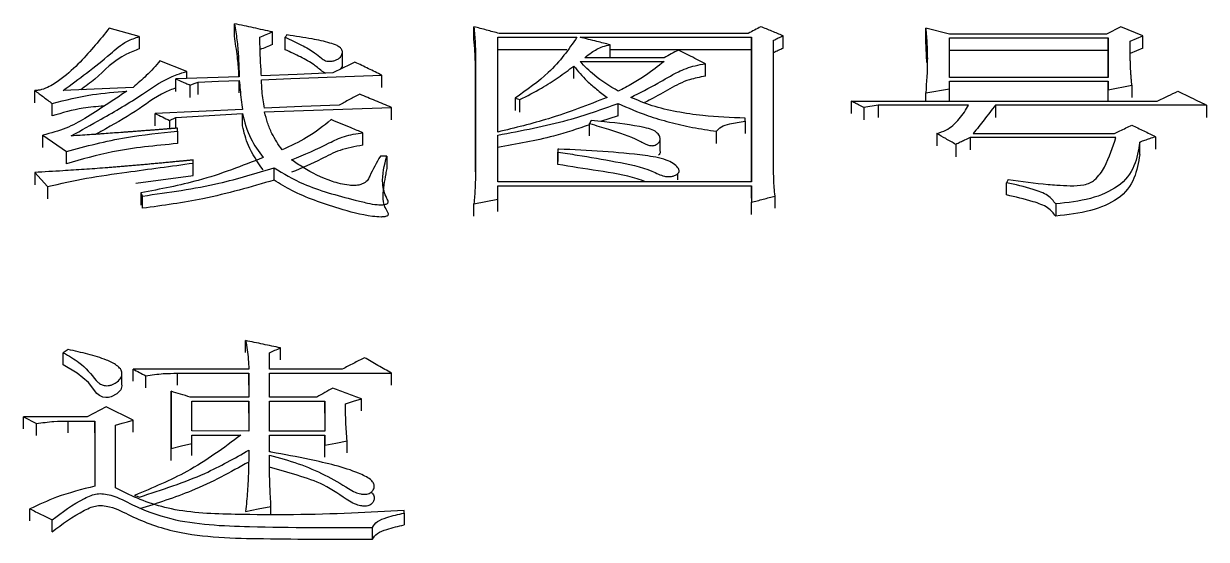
# Model space of a CAD drawing. Header units: millimetres. Extents: x 2136 to 4572, y 748 to 2471.
# Drawn here: x 2811.8 to 2819.87, y 2276.31 to 2279.83 of the extents above; entities that cross this region are included whole.
import ezdxf

# ---------------------------------------------------------------- set-up
doc = ezdxf.new("R2010")
doc.units = ezdxf.units.MM

msp = doc.modelspace()

# ---------------------------------------------------------------- linework, layer by layer
at = {"color": 7, "linetype": 'Continuous', "lineweight": 25}
for p, q in [((2812.5912, 2279.7395), (2812.3861, 2279.7959)), ((2813.2407, 2279.7415), (2813.2407, 2279.8267)), ((2813.5003, 2279.6851), (2813.5003, 2279.7702)), ((2814.8741, 2279.721), (2814.8741, 2279.8062)), ((2817.957, 2279.7107), (2817.957, 2279.7958)), ((2818.1193, 2279.7547), (2817.957, 2279.7958)), ((2819.2876, 2279.8061), (2819.1902, 2279.7547)), ((2819.439, 2279.7444), (2819.2876, 2279.8061)), ((2812.5912, 2279.7395), (2812.5912, 2279.6544)), ((2813.5868, 2279.6491), (2813.5868, 2279.7342)), ((2815.0364, 2279.7342), (2815.5773, 2279.7342)), ((2815.0364, 2279.0879), (2815.0364, 2279.7342)), ((2816.7455, 2279.7599), (2815.0472, 2279.7599)), ((2815.5989, 2279.7342), (2816.7671, 2279.7342)), ((2816.7671, 2279.7342), (2816.7671, 2278.7479)), ((2816.7671, 2279.6491), (2816.7671, 2279.7342)), ((2816.9186, 2278.8439), (2816.9186, 2279.7136)), ((2816.9835, 2279.6594), (2816.9835, 2279.7445)), ((2817.9645, 2279.5621), (2817.957, 2279.7107)), ((2819.1902, 2279.7547), (2818.1193, 2279.7547)), ((2818.1193, 2279.729), (2819.201, 2279.729)), ((2818.1193, 2279.4599), (2818.1193, 2279.729)), ((2819.201, 2279.729), (2819.201, 2279.4598)), ((2819.201, 2279.6439), (2819.201, 2279.729)), ((2819.3525, 2279.7084), (2819.439, 2279.7444)), ((2819.439, 2279.6593), (2819.439, 2279.7444)), ((2813.9766, 2279.5526), (2813.9766, 2279.6381)), ((2814.8849, 2279.6104), (2814.8849, 2278.8173)), ((2814.8849, 2279.5255), (2814.8849, 2279.6104)), ((2815.5083, 2279.6491), (2815.0364, 2279.6491)), ((2816.7671, 2279.6491), (2815.8044, 2279.6491)), ((2816.7671, 2278.7479), (2816.7671, 2279.6491)), ((2819.201, 2279.6439), (2818.1193, 2279.6439)), ((2819.201, 2279.4598), (2819.201, 2279.6439)), ((2819.439, 2279.6593), (2819.3525, 2279.6233)), ((2812.9157, 2279.5017), (2812.7323, 2279.5742)), ((2815.5556, 2279.453), (2815.5556, 2279.5378)), ((2815.5989, 2279.5689), (2816.1722, 2279.5689)), ((2816.1722, 2279.5948), (2815.6313, 2279.5948)), ((2816.4537, 2279.4684), (2816.4537, 2279.5532)), ((2812.8405, 2279.3649), (2812.8405, 2279.4496)), ((2812.9157, 2279.4523), (2812.9157, 2279.5017)), ((2814.2467, 2279.3908), (2814.2467, 2279.4755)), ((2814.8849, 2278.8172), (2814.8849, 2279.5255)), ((2819.201, 2279.4598), (2818.1193, 2279.4599)), ((2811.8777, 2279.2868), (2811.8777, 2279.3714)), ((2812.5484, 2279.3922), (2812.0726, 2279.3714)), ((2812.9378, 2279.3233), (2812.9378, 2279.4079)), ((2812.9919, 2279.3441), (2812.9919, 2279.4287)), ((2813.2731, 2279.3545), (2813.2732, 2279.4391)), ((2817.957, 2279.3556), (2818.1193, 2279.3817)), ((2818.1193, 2279.4338), (2819.201, 2279.4338)), ((2818.1193, 2279.3817), (2818.1193, 2279.4338)), ((2818.1193, 2279.2981), (2818.1193, 2279.3817)), ((2819.201, 2279.4338), (2819.201, 2279.3765)), ((2819.201, 2279.3492), (2819.201, 2279.4338)), ((2819.201, 2279.3765), (2819.3633, 2279.4078)), ((2819.201, 2279.298), (2819.201, 2279.3765)), ((2819.3633, 2279.4078), (2819.3633, 2279.3232)), ((2815.1553, 2279.3191), (2815.1878, 2279.3086)), ((2815.1553, 2279.3191), (2815.1553, 2279.2345)), ((2815.1878, 2279.2241), (2815.1878, 2279.3086)), ((2817.4486, 2279.2981), (2819.5364, 2279.298)), ((2817.4486, 2279.2981), (2817.4486, 2279.2136)), ((2817.957, 2279.2981), (2817.957, 2279.3556)), ((2811.9968, 2279.198), (2811.9968, 2279.2824)), ((2812.6998, 2279.1299), (2812.6998, 2279.2143)), ((2813.2948, 2279.1299), (2813.2948, 2279.2142)), ((2814.3116, 2279.1718), (2814.3116, 2279.2562)), ((2815.8584, 2279.198), (2815.8584, 2279.2825)), ((2817.6325, 2279.2719), (2817.5352, 2279.2562)), ((2817.5352, 2279.2562), (2817.5352, 2279.1718)), ((2818.2491, 2279.2719), (2817.6325, 2279.2719)), ((2817.6325, 2279.2719), (2817.6325, 2279.1875)), ((2819.8717, 2279.2718), (2818.433, 2279.2719)), ((2818.433, 2279.2719), (2818.433, 2279.1875)), ((2819.8717, 2279.2718), (2819.8717, 2279.1874)), ((2812.7972, 2279.1669), (2812.8405, 2279.188)), ((2812.7972, 2279.1669), (2812.7972, 2279.11)), ((2812.8405, 2279.1134), (2812.8405, 2279.188)), ((2815.6746, 2279.1669), (2815.6638, 2279.1458)), ((2815.8584, 2279.198), (2815.7381, 2279.1604)), ((2816.7239, 2279.1616), (2816.7239, 2279.1827)), ((2816.7239, 2279.1616), (2816.7239, 2279.0773)), ((2811.9318, 2279.0668), (2812.0941, 2278.9556)), ((2812.8513, 2279.0932), (2812.8513, 2279.1143)), ((2812.8513, 2279.0932), (2812.8513, 2279.0089)), ((2814.117, 2278.9983), (2814.117, 2279.0826)), ((2815.0364, 2278.7479), (2815.0364, 2279.0668)), ((2816.1454, 2278.9596), (2816.1454, 2279.0442)), ((2816.5292, 2279.009), (2816.5292, 2279.0931)), ((2818.0327, 2279.0773), (2818.0327, 2278.993)), ((2819.2551, 2279.0508), (2818.2599, 2279.0508)), ((2818.2599, 2279.0508), (2818.2599, 2278.9667)), ((2818.2816, 2279.0772), (2819.2443, 2279.0772)), ((2819.5256, 2279.0561), (2819.5256, 2278.972)), ((2815.4474, 2278.9714), (2815.4474, 2278.8875)), ((2815.4474, 2278.9714), (2815.4474, 2278.9504)), ((2818.1626, 2279.0032), (2818.1626, 2278.9192)), ((2819.4174, 2278.9349), (2819.4174, 2279.0191)), ((2812.0941, 2278.8716), (2812.0941, 2278.9556)), ((2812.9595, 2278.876), (2812.9595, 2278.8972)), ((2814.2792, 2278.9238), (2814.236, 2278.9238)), ((2814.2792, 2278.9238), (2814.2792, 2278.8398)), ((2815.4474, 2278.8664), (2815.4474, 2278.9505)), ((2811.8777, 2278.8121), (2811.8777, 2278.7283)), ((2811.8777, 2278.8121), (2811.9639, 2278.7163)), ((2812.9595, 2278.7921), (2812.9595, 2278.876)), ((2813.5111, 2278.7601), (2813.5111, 2278.844)), ((2816.2648, 2278.7627), (2816.2648, 2278.8044)), ((2816.2649, 2278.8459), (2816.2649, 2278.8469)), ((2812.5674, 2278.7387), (2812.9594, 2278.7921)), ((2816.7671, 2278.7479), (2815.0364, 2278.7479)), ((2815.0364, 2278.7212), (2816.7671, 2278.7212)), ((2815.0364, 2278.6301), (2815.0364, 2278.7212)), ((2816.7671, 2278.6375), (2816.7671, 2278.7212)), ((2816.7671, 2278.7212), (2816.7672, 2278.6086)), ((2818.5196, 2278.7639), (2818.5087, 2278.7425)), ((2818.5087, 2278.6588), (2818.5087, 2278.7425)), ((2811.9639, 2278.7163), (2811.9639, 2278.6327)), ((2812.6025, 2278.6731), (2812.6133, 2278.6516)), ((2812.6025, 2278.6731), (2812.6025, 2278.5894)), ((2812.6133, 2278.5681), (2812.6133, 2278.6516)), ((2816.9294, 2278.568), (2816.9294, 2278.6515)), ((2814.8741, 2278.5144), (2814.8741, 2278.5979)), ((2815.0364, 2278.5466), (2815.0364, 2278.6301)), ((2816.7671, 2278.5251), (2816.7672, 2278.6086)), ((2818.8441, 2278.5978), (2818.8441, 2278.5142)), ((2812.1049, 2277.605), (2812.0724, 2277.5827)), ((2813.3164, 2277.584), (2813.3164, 2277.6661)), ((2813.5544, 2277.5341), (2813.5544, 2277.6161)), ((2812.0724, 2277.5004), (2812.0724, 2277.5827)), ((2813.4787, 2277.4712), (2813.4787, 2277.5827)), ((2812.4718, 2277.4443), (2812.4718, 2277.4504)), ((2812.4718, 2277.3682), (2812.4718, 2277.4383)), ((2813.3381, 2277.4712), (2812.5484, 2277.4712)), ((2812.5484, 2277.3894), (2812.5484, 2277.4712)), ((2812.8513, 2277.4432), (2813.3381, 2277.4432)), ((2812.8513, 2277.3612), (2812.8513, 2277.4432)), ((2813.3381, 2277.4432), (2813.3381, 2277.2807)), ((2813.3381, 2277.3615), (2813.3381, 2277.4432)), ((2813.9763, 2277.4712), (2813.4787, 2277.4712)), ((2813.4787, 2277.4432), (2814.3116, 2277.4432)), ((2813.4787, 2277.2807), (2813.4787, 2277.4432)), ((2814.3116, 2277.3615), (2814.3116, 2277.4432)), ((2812.635, 2277.3447), (2812.635, 2277.4265)), ((2812.808, 2277.32), (2812.808, 2276.9302)), ((2812.808, 2277.2384), (2812.808, 2277.32)), ((2813.3381, 2277.2807), (2812.9378, 2277.2807)), ((2813.8032, 2277.2807), (2813.4787, 2277.2807)), ((2814.1061, 2277.1879), (2814.1061, 2277.2694)), ((2812.3645, 2277.2132), (2812.2347, 2277.1455)), ((2812.5484, 2277.1229), (2812.3645, 2277.2132)), ((2812.808, 2276.8488), (2812.808, 2277.2381)), ((2812.9487, 2277.2526), (2813.3381, 2277.2525)), ((2812.9487, 2277.0494), (2812.9487, 2277.2526)), ((2813.3381, 2277.2525), (2813.3381, 2277.0493)), ((2813.3381, 2277.1711), (2813.3381, 2277.2525)), ((2813.4787, 2277.2525), (2813.8573, 2277.2525)), ((2813.4787, 2277.0493), (2813.4787, 2277.2525)), ((2813.8573, 2277.2525), (2813.8573, 2277.0493)), ((2813.8573, 2277.1711), (2813.8573, 2277.2525)), ((2811.802, 2277.1455), (2811.8886, 2277.1003)), ((2812.2347, 2277.1455), (2811.802, 2277.1455)), ((2812.1049, 2277.1172), (2812.2888, 2277.1172)), ((2812.1049, 2277.036), (2812.1049, 2277.1172)), ((2812.2888, 2277.1172), (2812.2888, 2276.6734)), ((2812.2888, 2277.036), (2812.2888, 2277.1172)), ((2812.5484, 2277.0416), (2812.5484, 2277.1229)), ((2811.8886, 2277.019), (2811.8886, 2277.1003)), ((2812.2888, 2277.0356), (2812.2888, 2276.6734)), ((2812.4294, 2276.6619), (2812.4294, 2277.089)), ((2813.3381, 2277.0493), (2812.9487, 2277.0494)), ((2813.8573, 2277.0493), (2813.4787, 2277.0493)), ((2812.9487, 2277.021), (2813.2838, 2277.021)), ((2812.9487, 2276.9643), (2812.9487, 2277.021)), ((2812.9487, 2276.8832), (2812.9487, 2276.9643)), ((2813.4787, 2277.021), (2813.8573, 2277.021)), ((2813.4787, 2276.9075), (2813.4787, 2277.021)), ((2813.8573, 2277.021), (2813.8573, 2276.9529)), ((2813.8573, 2276.9399), (2813.8573, 2277.021)), ((2813.8573, 2276.8719), (2813.8573, 2276.9529)), ((2814.0088, 2276.9002), (2814.0088, 2276.9813)), ((2812.808, 2276.8492), (2812.808, 2276.9302)), ((2814.1781, 2276.7073), (2814.1781, 2276.7094)), ((2814.1781, 2276.6283), (2814.1781, 2276.6374)), ((2811.8453, 2276.4379), (2811.8453, 2276.5184)), ((2813.4895, 2276.4831), (2813.4895, 2276.5356)), ((2814.3982, 2276.4895), (2814.3982, 2276.5068)), ((2814.3982, 2276.4895), (2814.3982, 2276.4092)), ((2814.1819, 2276.3107), (2814.1819, 2276.3914))]:
    msp.add_line(p, q, dxfattribs=at)
at = {"color": 7, "linetype": 'Continuous', "lineweight": 25, "flags": 128}
for points in [[(2815.8044, 2279.5977), (2815.8044, 2279.6402), (2815.8044, 2279.6827)], [(2813.2732, 2279.4652), (2813.0568, 2279.4574), (2812.8405, 2279.4496)], [(2813.9114, 2279.4911), (2813.668, 2279.4808), (2813.4246, 2279.4704)], [(2813.4246, 2279.4443), (2813.6241, 2279.4519), (2813.9354, 2279.4637), (2814.2467, 2279.4755)], [(2812.9378, 2279.4079), (2812.9649, 2279.4183), (2812.9919, 2279.4287)], [(2812.9919, 2279.4287), (2813.1325, 2279.4339), (2813.2732, 2279.4391)], [(2813.2948, 2279.2405), (2812.9973, 2279.2274), (2812.6998, 2279.2143)], [(2812.8405, 2279.188), (2813.0676, 2279.2011), (2813.2948, 2279.2142)], [(2813.9546, 2279.272), (2813.7004, 2279.2615), (2813.4462, 2279.251)], [(2813.4462, 2279.2247), (2813.6458, 2279.232), (2813.9787, 2279.2441), (2814.3116, 2279.2562)], [(2815.6638, 2279.0615), (2815.6638, 2279.0963), (2815.6638, 2279.1211), (2815.6638, 2279.1458)], [(2811.9318, 2278.9827), (2811.9318, 2279.0038), (2811.9318, 2279.0251), (2811.9318, 2279.0668)], [(2814.8741, 2278.5979), (2814.9553, 2278.614), (2815.0364, 2278.6301)], [(2812.4694, 2277.3676), (2812.4727, 2277.3574), (2812.4648, 2277.3291), (2812.4388, 2277.3019), (2812.3995, 2277.2812), (2812.3817, 2277.2771), (2812.3623, 2277.2769), (2812.3423, 2277.281), (2812.3189, 2277.2917), (2812.302, 2277.3061), (2812.2437, 2277.3809), (2812.1664, 2277.4434), (2812.0724, 2277.5004), (2812.0724, 2277.5004)], [(2813.9979, 2277.2357), (2814.052, 2277.2525), (2814.1061, 2277.2694)], [(2811.802, 2277.0642), (2811.802, 2277.0842), (2811.802, 2277.1046), (2811.802, 2277.1455)], [(2812.4294, 2277.089), (2812.4743, 2277.1018), (2812.5113, 2277.1123), (2812.5484, 2277.1229)], [(2812.808, 2276.9302), (2812.8783, 2276.9473), (2812.9487, 2276.9643)], [(2813.8573, 2276.9529), (2813.933, 2276.9671), (2814.0088, 2276.9813)], [(2812.5592, 2276.6103), (2812.5754, 2276.6046), (2812.5916, 2276.5989)], [(2813.3165, 2276.5011), (2813.403, 2276.5183), (2813.4895, 2276.5356)], [(2811.9968, 2276.3626), (2811.9968, 2276.383), (2811.9968, 2276.4034), (2811.9968, 2276.4434)]]:
    msp.add_lwpolyline(points, dxfattribs=at)
at = {"color": 7, "linetype": 'Continuous', "lineweight": 25}
for points, knots in [([(2812.3861, 2279.7959), (2812.3234, 2279.7183), (2812.2276, 2279.6), (2812.0856, 2279.4669), (2811.9943, 2279.4042), (2811.9378, 2279.3792), (2811.902, 2279.3718), (2811.8859, 2279.3715), (2811.8777, 2279.3714)], [0, 0, 0, 0, 0.4932841, 0.7524352, 0.8836943, 0.9508017, 0.9748294, 1, 1, 1, 1]), ([(2813.2407, 2279.8267), (2813.2465, 2279.7903), (2813.2581, 2279.7175), (2813.2688, 2279.5971), (2813.2716, 2279.5126), (2813.2732, 2279.4652)], [0, 0, 0, 0, 0.304303, 0.608646, 1, 1, 1, 1]), ([(2813.5003, 2279.7702), (2813.457, 2279.7796), (2813.3705, 2279.7985), (2813.284, 2279.8173), (2813.2407, 2279.8267)], [0, 0, 0, 0, 0.5, 1, 1, 1, 1]), ([(2813.4138, 2279.7342), (2813.4282, 2279.7402), (2813.457, 2279.7522), (2813.4859, 2279.7642), (2813.5003, 2279.7702)], [0, 0, 0, 0, 0.4999992, 1, 1, 1, 1]), ([(2814.8741, 2279.8062), (2814.8759, 2279.7879), (2814.8794, 2279.7513), (2814.8833, 2279.686), (2814.8843, 2279.639), (2814.8849, 2279.6104)], [0, 0, 0, 0, 0.281466, 0.562942, 1, 1, 1, 1]), ([(2815.0472, 2279.7599), (2815.0183, 2279.7676), (2814.9606, 2279.783), (2814.903, 2279.7985), (2814.8741, 2279.8062)], [0, 0, 0, 0, 0.499999, 1, 1, 1, 1]), ([(2816.832, 2279.8061), (2816.8176, 2279.7984), (2816.7888, 2279.783), (2816.7599, 2279.7676), (2816.7455, 2279.7599)], [0, 0, 0, 0, 0.499996, 1, 1, 1, 1]), ([(2816.9835, 2279.7445), (2816.9582, 2279.7547), (2816.9078, 2279.7753), (2816.8573, 2279.7958), (2816.832, 2279.8061)], [0, 0, 0, 0, 0.499999, 1, 1, 1, 1]), ([(2817.957, 2279.7958), (2817.9601, 2279.7591), (2817.9661, 2279.6857), (2817.9702, 2279.5392), (2817.9623, 2279.4288), (2817.957, 2279.3556)], [0, 0, 0, 0, 0.2520851, 0.5041975, 1, 1, 1, 1]), ([(2812.0726, 2279.3714), (2812.1258, 2279.4109), (2812.2368, 2279.4933), (2812.3795, 2279.6051), (2812.4796, 2279.6992), (2812.5631, 2279.7294), (2812.5912, 2279.7395)], [0, 0, 0, 0, 0.31366, 0.654046, 0.883874, 1, 1, 1, 1]), ([(2813.2707, 2279.4651), (2813.2705, 2279.4738), (2813.2694, 2279.5194), (2813.2597, 2279.6117), (2813.2475, 2279.6948), (2813.2407, 2279.7415)], [0, 0, 0, 0, 0.093559, 0.490827, 1, 1, 1, 1]), ([(2813.4246, 2279.4704), (2813.4232, 2279.4907), (2813.4195, 2279.545), (2813.4153, 2279.6331), (2813.4143, 2279.7005), (2813.4138, 2279.7342)], [0, 0, 0, 0, 0.230465, 0.615194, 1, 1, 1, 1]), ([(2813.5868, 2279.7342), (2813.6241, 2279.7168), (2813.6952, 2279.6838), (2813.7809, 2279.6363), (2813.8246, 2279.5969), (2813.8537, 2279.5759), (2813.8778, 2279.57), (2813.8981, 2279.5699), (2813.9196, 2279.5737), (2813.9416, 2279.5815), (2813.9622, 2279.5957), (2813.9755, 2279.6168), (2813.9792, 2279.6407), (2813.9647, 2279.6619), (2813.9371, 2279.6809), (2813.8707, 2279.7019), (2813.7562, 2279.7267), (2813.6556, 2279.7413), (2813.5977, 2279.7497)], [0, 0, 0, 0, 0.140265, 0.267253, 0.34565, 0.385196, 0.401729, 0.418248, 0.440927, 0.464428, 0.491888, 0.53456, 0.581082, 0.616632, 0.65201, 0.706896, 0.831302, 1, 1, 1, 1]), ([(2813.5977, 2279.7497), (2813.5967, 2279.7483), (2813.5945, 2279.7451), (2813.5909, 2279.7399), (2813.5882, 2279.7361), (2813.5868, 2279.7342)], [0, 0, 0, 0, 0.25891, 0.629455, 1, 1, 1, 1]), ([(2814.8849, 2279.5255), (2814.8846, 2279.5439), (2814.884, 2279.5808), (2814.8808, 2279.646), (2814.8766, 2279.6926), (2814.8741, 2279.721)], [0, 0, 0, 0, 0.281816, 0.563643, 1, 1, 1, 1]), ([(2815.5773, 2279.7342), (2815.5202, 2279.6517), (2815.4174, 2279.503), (2815.236, 2279.3757), (2815.1553, 2279.3191)], [0, 0, 0, 0, 0.555128, 1, 1, 1, 1]), ([(2815.8044, 2279.6827), (2815.774, 2279.6903), (2815.7246, 2279.7027), (2815.656, 2279.7199), (2815.6179, 2279.7294), (2815.5989, 2279.7342)], [0, 0, 0, 0, 0.443636, 0.721817, 1, 1, 1, 1]), ([(2816.9186, 2279.7136), (2816.9294, 2279.7187), (2816.951, 2279.729), (2816.9727, 2279.7393), (2816.9835, 2279.7445)], [0, 0, 0, 0, 0.499999, 1, 1, 1, 1]), ([(2819.3633, 2279.4078), (2819.3631, 2279.4103), (2819.3626, 2279.4152), (2819.362, 2279.4227), (2819.3613, 2279.4302), (2819.3607, 2279.4376), (2819.36, 2279.4451), (2819.3594, 2279.4526), (2819.3589, 2279.4588), (2819.3584, 2279.465), (2819.3579, 2279.4712), (2819.3574, 2279.4787), (2819.3567, 2279.4886), (2819.3561, 2279.4986), (2819.3555, 2279.5085), (2819.3551, 2279.516), (2819.3546, 2279.5259), (2819.3542, 2279.5358), (2819.3538, 2279.5457), (2819.3536, 2279.5532), (2819.3533, 2279.5631), (2819.3531, 2279.573), (2819.3529, 2279.5829), (2819.3527, 2279.5928), (2819.3526, 2279.6027), (2819.3525, 2279.6126), (2819.3524, 2279.6201), (2819.3524, 2279.6275), (2819.3523, 2279.6349), (2819.3523, 2279.6411), (2819.3523, 2279.646), (2819.3523, 2279.651), (2819.3523, 2279.6559), (2819.3523, 2279.6609), (2819.3523, 2279.6646), (2819.3523, 2279.6683), (2819.3523, 2279.6732), (2819.3523, 2279.6781), (2819.3524, 2279.6831), (2819.3524, 2279.688), (2819.3524, 2279.6929), (2819.3524, 2279.6979), (2819.3524, 2279.7026), (2819.3525, 2279.7061), (2819.3525, 2279.7084)], [0, 0, 0, 0, 0.024742, 0.049483, 0.074225, 0.098967, 0.123709, 0.14845, 0.173192, 0.185563, 0.210305, 0.235047, 0.259788, 0.309272, 0.334014, 0.358756, 0.383497, 0.432981, 0.457723, 0.482464, 0.507206, 0.55669, 0.581431, 0.606173, 0.655657, 0.680399, 0.70514, 0.729882, 0.754624, 0.779366, 0.791736, 0.804107, 0.828849, 0.84122, 0.853591, 0.865962, 0.878333, 0.903074, 0.915445, 0.927816, 0.952558, 0.964929, 0.9773, 1, 1, 1, 1]), ([(2812.5912, 2279.6544), (2812.5611, 2279.643), (2812.4255, 2279.5915), (2812.3338, 2279.4791), (2812.2243, 2279.4002), (2812.1914, 2279.3766)], [0, 0, 0, 0, 0.166282, 0.749893, 1, 1, 1, 1]), ([(2813.5003, 2279.6851), (2813.4859, 2279.6791), (2813.4576, 2279.6674), (2813.4294, 2279.6556), (2813.4155, 2279.6499)], [0, 0, 0, 0, 0.510286, 1, 1, 1, 1]), ([(2813.8634, 2279.4891), (2813.8631, 2279.4892), (2813.8555, 2279.4909), (2813.826, 2279.51), (2813.7827, 2279.5511), (2813.6913, 2279.6006), (2813.6218, 2279.6329), (2813.5868, 2279.6491)], [0, 0, 0, 0, 0.002101, 0.06025, 0.324417, 0.659916, 1, 1, 1, 1]), ([(2815.6313, 2279.5948), (2815.6457, 2279.6071), (2815.6694, 2279.6275), (2815.7121, 2279.6522), (2815.7526, 2279.672), (2815.787, 2279.6791), (2815.8044, 2279.6827)], [0, 0, 0, 0, 0.333513, 0.552424, 0.773916, 1, 1, 1, 1]), ([(2816.2695, 2279.6465), (2816.2533, 2279.6379), (2816.2209, 2279.6207), (2816.1884, 2279.6034), (2816.1722, 2279.5948)], [0, 0, 0, 0, 0.499998, 1, 1, 1, 1]), ([(2816.4536, 2279.5533), (2816.4293, 2279.5656), (2816.3865, 2279.5874), (2816.3251, 2279.6184), (2816.2881, 2279.6372), (2816.2695, 2279.6465)], [0, 0, 0, 0, 0.3962, 0.6981, 1, 1, 1, 1]), ([(2816.9835, 2279.6594), (2816.9727, 2279.6542), (2816.951, 2279.644), (2816.9294, 2279.6337), (2816.9186, 2279.6285)], [0, 0, 0, 0, 0.499998, 1, 1, 1, 1]), ([(2812.7323, 2279.5742), (2812.7181, 2279.557), (2812.6896, 2279.5226), (2812.6288, 2279.4617), (2812.5793, 2279.4189), (2812.5484, 2279.3922)], [0, 0, 0, 0, 0.273067, 0.546131, 1, 1, 1, 1]), ([(2814.0628, 2279.5638), (2814.0376, 2279.5517), (2813.9871, 2279.5275), (2813.9366, 2279.5033), (2813.9114, 2279.4911)], [0, 0, 0, 0, 0.4999977, 1, 1, 1, 1]), ([(2813.9751, 2279.5526), (2813.9759, 2279.5485), (2813.978, 2279.5358), (2813.9689, 2279.5239), (2813.9627, 2279.5158)], [0, 0, 0, 0, 0.322685, 1, 1, 1, 1]), ([(2814.2467, 2279.4755), (2814.2161, 2279.4903), (2814.1548, 2279.5197), (2814.0935, 2279.5491), (2814.0628, 2279.5638)], [0, 0, 0, 0, 0.5, 1, 1, 1, 1]), ([(2815.1878, 2279.3086), (2815.2379, 2279.3342), (2815.3313, 2279.3818), (2815.4521, 2279.4597), (2815.521, 2279.5117), (2815.5556, 2279.5378)], [0, 0, 0, 0, 0.366086, 0.682145, 1, 1, 1, 1]), ([(2815.5556, 2279.5378), (2815.5841, 2279.5033), (2815.6292, 2279.4486), (2815.7105, 2279.3787), (2815.7586, 2279.3425), (2815.7827, 2279.3243)], [0, 0, 0, 0, 0.459963, 0.729487, 1, 1, 1, 1]), ([(2815.8585, 2279.3661), (2815.8009, 2279.4012), (2815.6986, 2279.4634), (2815.6292, 2279.5368), (2815.5989, 2279.5689)], [0, 0, 0, 0, 0.563044, 1, 1, 1, 1]), ([(2816.1722, 2279.5689), (2816.131, 2279.5368), (2816.064, 2279.4847), (2815.9581, 2279.4171), (2815.8918, 2279.3832), (2815.8585, 2279.3661)], [0, 0, 0, 0, 0.443463, 0.720804, 1, 1, 1, 1]), ([(2815.945, 2279.3243), (2816.0073, 2279.3557), (2816.1191, 2279.412), (2816.2491, 2279.4925), (2816.3617, 2279.5383), (2816.4299, 2279.5494), (2816.4535, 2279.5532)], [0, 0, 0, 0, 0.381447, 0.683524, 0.890528, 1, 1, 1, 1]), ([(2812.1265, 2279.0615), (2812.1948, 2279.0997), (2812.3611, 2279.1925), (2812.6013, 2279.3308), (2812.7702, 2279.4569), (2812.8932, 2279.4948), (2812.9157, 2279.5017)], [0, 0, 0, 0, 0.257956, 0.627877, 0.931924, 1, 1, 1, 1]), ([(2812.8405, 2279.4496), (2812.8534, 2279.444), (2812.8762, 2279.4343), (2812.9086, 2279.4204), (2812.9281, 2279.412), (2812.9378, 2279.4079)], [0, 0, 0, 0, 0.400146, 0.700073, 1, 1, 1, 1]), ([(2816.4535, 2279.4684), (2816.4165, 2279.4616), (2816.3225, 2279.4443), (2816.2085, 2279.3805), (2816.1115, 2279.3261), (2816.0521, 2279.2955), (2816.038, 2279.2882)], [0, 0, 0, 0, 0.2144271, 0.5437869, 0.8913434, 1, 1, 1, 1]), ([(2811.8777, 2279.3714), (2811.8976, 2279.3566), (2811.9372, 2279.327), (2811.9769, 2279.2973), (2811.9967, 2279.2824)], [0, 0, 0, 0, 0.5000033, 1, 1, 1, 1]), ([(2812.5051, 2279.3661), (2812.4122, 2279.3037), (2812.2824, 2279.2165), (2812.0962, 2279.1091), (2811.9869, 2279.081), (2811.9318, 2279.0668)], [0, 0, 0, 0, 0.555127, 0.77558, 1, 1, 1, 1]), ([(2811.9968, 2279.2824), (2812.0866, 2279.3054), (2812.2487, 2279.3467), (2812.4261, 2279.3602), (2812.5051, 2279.3662)], [0, 0, 0, 0, 0.55469, 1, 1, 1, 1]), ([(2812.8405, 2279.3885), (2812.8269, 2279.3835), (2812.7262, 2279.3468), (2812.5918, 2279.2397), (2812.4197, 2279.1418), (2812.3181, 2279.0849), (2812.2954, 2279.0722)], [0, 0, 0, 0, 0.06105, 0.454035, 0.878148, 1, 1, 1, 1]), ([(2813.2732, 2279.4391), (2813.275, 2279.418), (2813.2787, 2279.3744), (2813.2859, 2279.3082), (2813.2918, 2279.2631), (2813.2948, 2279.2405)], [0, 0, 0, 0, 0.320034, 0.659996, 1, 1, 1, 1]), ([(2813.4462, 2279.251), (2813.4427, 2279.2699), (2813.4355, 2279.3078), (2813.4271, 2279.3723), (2813.4255, 2279.4178), (2813.4246, 2279.4443)], [0, 0, 0, 0, 0.293913, 0.587864, 1, 1, 1, 1]), ([(2819.5364, 2279.298), (2819.5489, 2279.3041), (2819.5738, 2279.3162), (2819.6207, 2279.3388), (2819.6551, 2279.3554), (2819.677, 2279.366)], [0, 0, 0, 0, 0.2662451, 0.5324905, 1, 1, 1, 1]), ([(2819.677, 2279.366), (2819.702, 2279.354), (2819.7469, 2279.3323), (2819.8118, 2279.3009), (2819.8517, 2279.2815), (2819.8717, 2279.2718)], [0, 0, 0, 0, 0.384573, 0.692287, 1, 1, 1, 1]), ([(2814.0953, 2279.3452), (2814.0718, 2279.333), (2814.025, 2279.3086), (2813.9781, 2279.2842), (2813.9546, 2279.272)], [0, 0, 0, 0, 0.499998, 1, 1, 1, 1]), ([(2814.3116, 2279.2562), (2814.2756, 2279.2711), (2814.2034, 2279.3008), (2814.1313, 2279.3304), (2814.0953, 2279.3452)], [0, 0, 0, 0, 0.5, 1, 1, 1, 1]), ([(2815.7827, 2279.3243), (2815.6528, 2279.2727), (2815.4192, 2279.1801), (2815.154, 2279.1162), (2815.0364, 2279.0879)], [0, 0, 0, 0, 0.556376, 1, 1, 1, 1]), ([(2816.7239, 2279.1827), (2816.6276, 2279.1865), (2816.4694, 2279.1929), (2816.2571, 2279.2242), (2816.0875, 2279.2637), (2815.9922, 2279.3042), (2815.945, 2279.3243)], [0, 0, 0, 0, 0.344394, 0.565966, 0.784996, 1, 1, 1, 1]), ([(2817.5352, 2279.2562), (2817.5228, 2279.2621), (2817.5022, 2279.2721), (2817.4734, 2279.2861), (2817.4569, 2279.2941), (2817.4486, 2279.2981)], [0, 0, 0, 0, 0.4283604, 0.7141802, 1, 1, 1, 1]), ([(2812.3488, 2279.2649), (2812.3012, 2279.261), (2812.1765, 2279.2508), (2812.0655, 2279.2182), (2811.9968, 2279.198)], [0, 0, 0, 0, 0.381272, 1, 1, 1, 1]), ([(2812.6998, 2279.2143), (2812.7161, 2279.2064), (2812.7485, 2279.1906), (2812.781, 2279.1748), (2812.7972, 2279.1669)], [0, 0, 0, 0, 0.499999, 1, 1, 1, 1]), ([(2813.2948, 2279.2142), (2813.3094, 2279.1568), (2813.3355, 2279.0539), (2813.4048, 2278.9563), (2813.4354, 2278.9132)], [0, 0, 0, 0, 0.558486, 1, 1, 1, 1]), ([(2813.5652, 2278.9662), (2813.5402, 2279.0031), (2813.4993, 2279.0634), (2813.4651, 2279.1507), (2813.4525, 2279.2), (2813.4462, 2279.2247)], [0, 0, 0, 0, 0.438459, 0.718604, 1, 1, 1, 1]), ([(2815.0364, 2279.0668), (2815.2, 2279.0975), (2815.4904, 2279.1521), (2815.7466, 2279.2428), (2815.8584, 2279.2825)], [0, 0, 0, 0, 0.5633289, 1, 1, 1, 1]), ([(2815.8584, 2279.2825), (2815.9245, 2279.2533), (2816.034, 2279.2049), (2816.2086, 2279.154), (2816.3647, 2279.1178), (2816.4742, 2279.1014), (2816.5292, 2279.0931)], [0, 0, 0, 0, 0.334937, 0.554746, 0.776585, 1, 1, 1, 1]), ([(2818.0328, 2279.0773), (2818.0544, 2279.0846), (2818.0972, 2279.0991), (2818.1477, 2279.1347), (2818.187, 2279.1768), (2818.2216, 2279.2239), (2818.24, 2279.2559), (2818.2491, 2279.2719)], [0, 0, 0, 0, 0.176065, 0.348002, 0.566634, 0.783694, 1, 1, 1, 1]), ([(2818.433, 2279.2719), (2818.42, 2279.2552), (2818.3941, 2279.222), (2818.3436, 2279.1571), (2818.3061, 2279.1088), (2818.2816, 2279.0772)], [0, 0, 0, 0, 0.257226, 0.514452, 1, 1, 1, 1]), ([(2813.4354, 2278.8292), (2813.398, 2278.8842), (2813.3313, 2278.9822), (2813.3059, 2279.0848), (2813.2948, 2279.1299)], [0, 0, 0, 0, 0.561177, 1, 1, 1, 1]), ([(2813.9005, 2279.1722), (2813.8481, 2279.1296), (2813.7536, 2279.0527), (2813.6232, 2278.9929), (2813.5652, 2278.9662)], [0, 0, 0, 0, 0.554889, 1, 1, 1, 1]), ([(2814.1169, 2279.0826), (2814.0903, 2279.0936), (2814.0408, 2279.1141), (2813.9687, 2279.144), (2813.9232, 2279.1628), (2813.9005, 2279.1722)], [0, 0, 0, 0, 0.36988, 0.68494, 1, 1, 1, 1]), ([(2815.6638, 2279.1372), (2815.5829, 2279.11), (2815.3868, 2279.0439), (2815.1661, 2279.0053), (2815.0364, 2278.9826)], [0, 0, 0, 0, 0.412223, 1, 1, 1, 1]), ([(2815.6638, 2279.1458), (2815.707, 2279.1329), (2815.8225, 2279.0982), (2815.9482, 2279.0564), (2816.0244, 2279.0168), (2816.0482, 2279.0051), (2816.067, 2278.9979), (2816.0836, 2278.9948), (2816.0951, 2278.9947), (2816.1071, 2278.9971), (2816.1214, 2279.0034), (2816.1365, 2279.0158), (2816.1467, 2279.0338), (2816.1447, 2279.0572), (2816.1283, 2279.0819), (2816.0915, 2279.1056), (2815.9692, 2279.1347), (2815.8274, 2279.1514), (2815.7051, 2279.1638), (2815.6746, 2279.1669)], [0, 0, 0, 0, 0.125302, 0.334347, 0.369116, 0.392006, 0.415961, 0.426676, 0.435655, 0.44463, 0.458341, 0.481396, 0.513091, 0.54477, 0.589295, 0.633614, 0.685428, 0.92175, 1, 1, 1, 1]), ([(2816.5292, 2279.0931), (2816.5388, 2279.1038), (2816.5586, 2279.1258), (2816.6317, 2279.1483), (2816.6887, 2279.1565), (2816.7239, 2279.1616)], [0, 0, 0, 0, 0.267237, 0.548075, 1, 1, 1, 1]), ([(2819.2443, 2279.0772), (2819.2568, 2279.0833), (2819.2829, 2279.096), (2819.3225, 2279.1154), (2819.3497, 2279.1286), (2819.3633, 2279.1352)], [0, 0, 0, 0, 0.3146533, 0.657326, 1, 1, 1, 1]), ([(2819.3633, 2279.1352), (2819.3903, 2279.1221), (2819.4444, 2279.0957), (2819.4985, 2279.0693), (2819.5256, 2279.0561)], [0, 0, 0, 0, 0.499999, 1, 1, 1, 1]), ([(2812.0941, 2278.9556), (2812.2281, 2278.9912), (2812.4695, 2279.0554), (2812.7337, 2279.0815), (2812.8513, 2279.0932)], [0, 0, 0, 0, 0.554954, 1, 1, 1, 1]), ([(2812.8513, 2279.1143), (2812.8489, 2279.1141), (2812.8442, 2279.1137), (2812.8371, 2279.1131), (2812.8312, 2279.1127), (2812.8253, 2279.1122), (2812.8193, 2279.1117), (2812.8134, 2279.1113), (2812.8075, 2279.1108), (2812.8028, 2279.1104), (2812.7945, 2279.1098), (2812.7862, 2279.1091), (2812.7744, 2279.1082), (2812.7649, 2279.1074), (2812.7531, 2279.1065), (2812.7436, 2279.1057), (2812.7318, 2279.1048), (2812.72, 2279.1039), (2812.7081, 2279.1029), (2812.6963, 2279.102), (2812.6845, 2279.1011), (2812.6726, 2279.1002), (2812.6608, 2279.0992), (2812.6513, 2279.0985), (2812.6395, 2279.0976), (2812.63, 2279.0969), (2812.6182, 2279.0959), (2812.6064, 2279.095), (2812.5945, 2279.0941), (2812.5827, 2279.0932), (2812.5732, 2279.0925), (2812.5614, 2279.0916), (2812.5495, 2279.0907), (2812.5377, 2279.0899), (2812.5258, 2279.089), (2812.5164, 2279.0883), (2812.5045, 2279.0874), (2812.4879, 2279.0862), (2812.4358, 2279.0824), (2812.3837, 2279.0785), (2812.3363, 2279.075), (2812.3221, 2279.074), (2812.2936, 2279.072), (2812.2285, 2279.0676), (2812.168, 2279.064), (2812.1265, 2279.0615)], [0, 0, 0, 0, 0.009808, 0.019616, 0.029425, 0.034329, 0.044137, 0.053945, 0.058849, 0.068658, 0.073562, 0.093178, 0.102986, 0.122603, 0.132411, 0.152028, 0.161836, 0.181452, 0.201069, 0.210877, 0.230494, 0.25011, 0.259918, 0.279535, 0.289343, 0.308959, 0.318768, 0.338384, 0.358001, 0.367809, 0.387425, 0.397234, 0.41685, 0.436466, 0.446275, 0.465891, 0.475699, 0.495316, 0.534549, 0.691481, 0.711097, 0.730714, 0.75033, 0.828797, 1, 1, 1, 1]), ([(2813.6301, 2278.8972), (2813.7173, 2278.9346), (2813.8388, 2278.9866), (2813.9853, 2279.0639), (2814.0727, 2279.0763), (2814.1169, 2279.0825)], [0, 0, 0, 0, 0.557182, 0.776269, 1, 1, 1, 1]), ([(2818.1626, 2279.0032), (2818.151, 2279.0098), (2818.1279, 2279.023), (2818.0846, 2279.0477), (2818.0529, 2279.0658), (2818.0328, 2279.0773)], [0, 0, 0, 0, 0.2674634, 0.534927, 1, 1, 1, 1]), ([(2818.2599, 2279.0508), (2818.2475, 2279.0447), (2818.225, 2279.0338), (2818.1925, 2279.0179), (2818.1726, 2279.0081), (2818.1626, 2279.0032)], [0, 0, 0, 0, 0.384577, 0.692287, 1, 1, 1, 1]), ([(2818.5196, 2278.7639), (2818.61, 2278.7513), (2818.7194, 2278.7361), (2818.8618, 2278.7248), (2818.9428, 2278.7208), (2819.0227, 2278.7227), (2819.0797, 2278.7398), (2819.1349, 2278.7798), (2819.201, 2278.8849), (2819.2331, 2278.9834), (2819.2551, 2279.0508)], [0, 0, 0, 0, 0.237785, 0.287938, 0.366632, 0.446055, 0.486951, 0.527634, 0.676721, 1, 1, 1, 1]), ([(2819.5256, 2279.0561), (2819.5115, 2279.0513), (2819.4864, 2279.0427), (2819.4504, 2279.0304), (2819.4284, 2279.0228), (2819.4174, 2279.0191)], [0, 0, 0, 0, 0.39043, 0.695215, 1, 1, 1, 1]), ([(2812.8513, 2279.0089), (2812.7009, 2278.9949), (2812.435, 2278.9701), (2812.1974, 2278.9014), (2812.0941, 2278.8716)], [0, 0, 0, 0, 0.5652892, 1, 1, 1, 1]), ([(2814.1169, 2278.9983), (2814.0624, 2278.9886), (2813.954, 2278.9693), (2813.8125, 2278.8899), (2813.6993, 2278.8423), (2813.6301, 2278.8132)], [0, 0, 0, 0, 0.282471, 0.561267, 1, 1, 1, 1]), ([(2815.4475, 2278.9504), (2815.4916, 2278.944), (2815.624, 2278.9247), (2815.8393, 2278.8866), (2816.0363, 2278.8488), (2816.13, 2278.8017), (2816.1663, 2278.7875), (2816.1985, 2278.783), (2816.2229, 2278.7847), (2816.245, 2278.7906), (2816.2628, 2278.8001), (2816.2734, 2278.8123), (2816.2755, 2278.8278), (2816.2651, 2278.8496), (2816.2366, 2278.8756), (2816.1638, 2278.909), (2815.9966, 2278.9361), (2815.7509, 2278.9569), (2815.5512, 2278.9672), (2815.4491, 2278.9714), (2815.4474, 2278.9714)], [0, 0, 0, 0, 0.07376, 0.221291, 0.369161, 0.400761, 0.427212, 0.440277, 0.453391, 0.466052, 0.479506, 0.492813, 0.505075, 0.525102, 0.558597, 0.593335, 0.676611, 0.83455, 0.997228, 1, 1, 1, 1]), ([(2819.4174, 2279.0191), (2819.3993, 2278.909), (2819.3737, 2278.7538), (2819.0845, 2278.6243), (2818.9254, 2278.6068), (2818.8441, 2278.5978)], [0, 0, 0, 0, 0.544628, 0.767125, 1, 1, 1, 1]), ([(2812.9595, 2278.8972), (2812.9565, 2278.8969), (2812.9505, 2278.8963), (2812.9416, 2278.8955), (2812.9326, 2278.8946), (2812.9237, 2278.8937), (2812.9147, 2278.8929), (2812.9058, 2278.892), (2812.8968, 2278.8911), (2812.8879, 2278.8903), (2812.8789, 2278.8894), (2812.87, 2278.8885), (2812.858, 2278.8874), (2812.8431, 2278.8859), (2812.8282, 2278.8845), (2812.8133, 2278.8831), (2812.7984, 2278.8817), (2812.7805, 2278.8799), (2812.7625, 2278.8782), (2812.7446, 2278.8765), (2812.7267, 2278.8749), (2812.7088, 2278.8732), (2812.6849, 2278.871), (2812.655, 2278.8682), (2812.6252, 2278.8655), (2812.6012, 2278.8633), (2812.5833, 2278.8617), (2812.5654, 2278.8601), (2812.5474, 2278.8586), (2812.5295, 2278.857), (2812.5115, 2278.8555), (2812.4935, 2278.854), (2812.4756, 2278.8525), (2812.4576, 2278.851), (2812.4396, 2278.8495), (2812.4216, 2278.8481), (2812.4066, 2278.8469), (2812.3856, 2278.8452), (2812.3226, 2278.8404), (2812.2145, 2278.8327), (2812.0541, 2278.8225), (2811.9418, 2278.8159), (2811.8777, 2278.8121)], [0, 0, 0, 0, 0.008314, 0.016628, 0.024942, 0.033256, 0.04157, 0.049884, 0.058198, 0.066512, 0.074827, 0.083141, 0.091455, 0.108083, 0.124711, 0.133025, 0.149653, 0.166281, 0.182909, 0.199537, 0.216166, 0.232794, 0.249422, 0.282678, 0.315934, 0.332562, 0.349191, 0.365819, 0.382447, 0.399075, 0.415703, 0.432331, 0.448959, 0.465587, 0.482216, 0.498844, 0.515472, 0.523786, 0.557042, 0.690072, 0.823098, 1, 1, 1, 1]), ([(2813.4354, 2278.9132), (2813.2923, 2278.857), (2813.0348, 2278.7558), (2812.7355, 2278.6985), (2812.6025, 2278.6731)], [0, 0, 0, 0, 0.555779, 1, 1, 1, 1]), ([(2813.5111, 2278.844), (2813.5747, 2278.8055), (2813.7292, 2278.7118), (2813.969, 2278.648), (2814.1401, 2278.6048), (2814.1993, 2278.593), (2814.2394, 2278.5917), (2814.2601, 2278.5928), (2814.2754, 2278.5962), (2814.2838, 2278.6001), (2814.2887, 2278.606), (2814.2901, 2278.618), (2814.2651, 2278.6605), (2814.2389, 2278.765), (2814.2633, 2278.8611), (2814.2792, 2278.9238)], [0, 0, 0, 0, 0.1864304, 0.4525533, 0.5137397, 0.5595487, 0.5749405, 0.5926781, 0.5999529, 0.607307, 0.6136534, 0.6226215, 0.6500428, 0.7720989, 1, 1, 1, 1]), ([(2814.2362, 2278.9237), (2814.2096, 2278.8787), (2814.1782, 2278.8254), (2814.1528, 2278.7615), (2814.1287, 2278.7408), (2814.0972, 2278.7275), (2814.061, 2278.7216), (2813.994, 2278.7265), (2813.863, 2278.7607), (2813.7378, 2278.8257), (2813.6561, 2278.8799), (2813.6301, 2278.8972)], [0, 0, 0, 0, 0.266852, 0.315952, 0.365722, 0.40082, 0.436128, 0.478331, 0.60435, 0.873952, 1, 1, 1, 1]), ([(2816.1439, 2278.9595), (2816.1444, 2278.9572), (2816.1467, 2278.9472), (2816.1413, 2278.9364), (2816.133, 2278.9299), (2816.1329, 2278.9297)], [0, 0, 0, 0, 0.2261823, 0.9843715, 1, 1, 1, 1]), ([(2819.4174, 2278.9349), (2819.3992, 2278.8249), (2819.3736, 2278.67), (2819.0845, 2278.5407), (2818.9254, 2278.5232), (2818.8441, 2278.5142)], [0, 0, 0, 0, 0.544404, 0.766963, 1, 1, 1, 1]), ([(2811.9639, 2278.7163), (2812.0525, 2278.7362), (2812.2289, 2278.7759), (2812.5651, 2278.8225), (2812.8083, 2278.8555), (2812.9594, 2278.876)], [0, 0, 0, 0, 0.276136, 0.550092, 1, 1, 1, 1]), ([(2812.6133, 2278.6516), (2812.7905, 2278.6762), (2813.1051, 2278.72), (2813.3877, 2278.8063), (2813.5111, 2278.844)], [0, 0, 0, 0, 0.563398, 1, 1, 1, 1]), ([(2814.2792, 2278.8397), (2814.277, 2278.8272), (2814.2661, 2278.7644), (2814.2479, 2278.6766), (2814.2545, 2278.5859), (2814.2851, 2278.5473), (2814.2897, 2278.5292), (2814.2884, 2278.522), (2814.2841, 2278.5169), (2814.2765, 2278.513), (2814.2618, 2278.5094), (2814.2295, 2278.5073), (2814.1196, 2278.5189), (2813.9098, 2278.5765), (2813.6763, 2278.6576), (2813.5505, 2278.7357), (2813.5111, 2278.7601)], [0, 0, 0, 0, 0.045786, 0.228952, 0.32122, 0.367005, 0.3784, 0.386704, 0.392495, 0.3983, 0.406948, 0.423701, 0.461575, 0.625076, 0.88271, 1, 1, 1, 1]), ([(2814.8849, 2278.8173), (2814.8847, 2278.7986), (2814.8843, 2278.7612), (2814.8817, 2278.6881), (2814.8771, 2278.6336), (2814.8741, 2278.5979)], [0, 0, 0, 0, 0.256617, 0.51324, 1, 1, 1, 1]), ([(2816.0478, 2278.7479), (2816.0278, 2278.7551), (2815.9285, 2278.7905), (2815.7201, 2278.8232), (2815.5385, 2278.852), (2815.4475, 2278.8664)], [0, 0, 0, 0, 0.111682, 0.554873, 1, 1, 1, 1]), ([(2816.9294, 2278.6515), (2816.9273, 2278.6706), (2816.9229, 2278.7088), (2816.9195, 2278.773), (2816.9189, 2278.818), (2816.9186, 2278.8439)], [0, 0, 0, 0, 0.297192, 0.594407, 1, 1, 1, 1]), ([(2813.5111, 2278.7601), (2813.3522, 2278.7136), (2813.0666, 2278.6301), (2812.7526, 2278.5871), (2812.6133, 2278.568)], [0, 0, 0, 0, 0.55649, 1, 1, 1, 1]), ([(2818.8441, 2278.5978), (2818.8284, 2278.6182), (2818.7964, 2278.6599), (2818.669, 2278.7061), (2818.5698, 2278.7287), (2818.5087, 2278.7425)], [0, 0, 0, 0, 0.2675988, 0.548584, 1, 1, 1, 1]), ([(2816.7672, 2278.6086), (2816.7942, 2278.6158), (2816.8483, 2278.6301), (2816.9024, 2278.6444), (2816.9294, 2278.6515)], [0, 0, 0, 0, 0.499999, 1, 1, 1, 1]), ([(2818.8441, 2278.5142), (2818.8284, 2278.5346), (2818.7964, 2278.5763), (2818.6689, 2278.6224), (2818.5698, 2278.6449), (2818.5087, 2278.6588)], [0, 0, 0, 0, 0.267465, 0.548457, 1, 1, 1, 1]), ([(2812.0724, 2277.5827), (2812.11, 2277.5616), (2812.2061, 2277.5076), (2812.267, 2277.4308), (2812.3098, 2277.3789), (2812.3291, 2277.3674), (2812.3478, 2277.3606), (2812.3694, 2277.3577), (2812.3896, 2277.3596), (2812.4154, 2277.3683), (2812.4435, 2277.3856), (2812.4684, 2277.4113), (2812.4755, 2277.4422), (2812.4656, 2277.4723), (2812.4298, 2277.5048), (2812.3548, 2277.5403), (2812.2409, 2277.5747), (2812.1505, 2277.5948), (2812.1049, 2277.605)], [0, 0, 0, 0, 0.132576, 0.339199, 0.368942, 0.383766, 0.408891, 0.423884, 0.438973, 0.459319, 0.498147, 0.542368, 0.587069, 0.63299, 0.675109, 0.75468, 0.876186, 1, 1, 1, 1]), ([(2813.3164, 2277.6661), (2813.3201, 2277.6453), (2813.3278, 2277.6026), (2813.336, 2277.5376), (2813.3374, 2277.4933), (2813.3381, 2277.4712)], [0, 0, 0, 0, 0.321619, 0.660532, 1, 1, 1, 1]), ([(2813.5544, 2277.6161), (2813.5148, 2277.6244), (2813.4354, 2277.6411), (2813.3561, 2277.6577), (2813.3164, 2277.6661)], [0, 0, 0, 0, 0.499999, 1, 1, 1, 1]), ([(2813.4787, 2277.5827), (2813.4913, 2277.5883), (2813.5166, 2277.5994), (2813.5418, 2277.6105), (2813.5544, 2277.6161)], [0, 0, 0, 0, 0.500001, 1, 1, 1, 1]), ([(2814.1277, 2277.5493), (2814.1025, 2277.5363), (2814.052, 2277.5103), (2814.0015, 2277.4842), (2813.9763, 2277.4712)], [0, 0, 0, 0, 0.499999, 1, 1, 1, 1]), ([(2814.3116, 2277.4432), (2814.281, 2277.4609), (2814.2197, 2277.4963), (2814.1584, 2277.5316), (2814.1277, 2277.5493)], [0, 0, 0, 0, 0.5, 1, 1, 1, 1]), ([(2812.5484, 2277.4712), (2812.5628, 2277.4637), (2812.5917, 2277.4488), (2812.6205, 2277.4339), (2812.635, 2277.4265)], [0, 0, 0, 0, 0.4999996, 1, 1, 1, 1]), ([(2812.635, 2277.4265), (2812.6747, 2277.432), (2812.7459, 2277.442), (2812.819, 2277.4429), (2812.8513, 2277.4432)], [0, 0, 0, 0, 0.5588348, 1, 1, 1, 1]), ([(2813.9114, 2277.3424), (2813.8934, 2277.3321), (2813.8573, 2277.3116), (2813.8213, 2277.291), (2813.8032, 2277.2807)], [0, 0, 0, 0, 0.499998, 1, 1, 1, 1]), ([(2814.1061, 2277.2694), (2814.0737, 2277.2816), (2814.0088, 2277.3059), (2813.9438, 2277.3303), (2813.9114, 2277.3424)], [0, 0, 0, 0, 0.499999, 1, 1, 1, 1]), ([(2814.0088, 2276.9813), (2814.0053, 2277.0238), (2814.0001, 2277.0876), (2813.9985, 2277.1723), (2813.9981, 2277.2145), (2813.9979, 2277.2357)], [0, 0, 0, 0, 0.500395, 0.750186, 1, 1, 1, 1]), ([(2811.8886, 2277.1003), (2811.9283, 2277.1059), (2811.9995, 2277.116), (2812.0726, 2277.1169), (2812.1049, 2277.1172)], [0, 0, 0, 0, 0.558835, 1, 1, 1, 1]), ([(2813.2838, 2277.021), (2813.168, 2276.9344), (2812.9591, 2276.7782), (2812.6825, 2276.6621), (2812.5592, 2276.6103)], [0, 0, 0, 0, 0.554384, 1, 1, 1, 1]), ([(2812.5916, 2276.5989), (2812.7457, 2276.6487), (2813.0188, 2276.737), (2813.2412, 2276.8637), (2813.338, 2276.9189)], [0, 0, 0, 0, 0.5644875, 1, 1, 1, 1]), ([(2813.3381, 2276.9189), (2813.3378, 2276.8713), (2813.3373, 2276.7782), (2813.3297, 2276.6389), (2813.3209, 2276.547), (2813.3165, 2276.5011)], [0, 0, 0, 0, 0.34298, 0.671401, 1, 1, 1, 1]), ([(2813.4787, 2276.8847), (2813.5457, 2276.8665), (2813.7489, 2276.8114), (2813.9313, 2276.7132), (2814.0566, 2276.6326), (2814.0957, 2276.6209), (2814.1239, 2276.6172), (2814.144, 2276.6182), (2814.1606, 2276.6229), (2814.1763, 2276.6327), (2814.1904, 2276.6506), (2814.1969, 2276.674), (2814.189, 2276.6987), (2814.1565, 2276.7305), (2814.02, 2276.7955), (2813.7835, 2276.8502), (2813.5751, 2276.8903), (2813.483, 2276.9067), (2813.4787, 2276.9075)], [0, 0, 0, 0, 0.124011, 0.376469, 0.411268, 0.435219, 0.449017, 0.459493, 0.468415, 0.479424, 0.497392, 0.52431, 0.5464, 0.568413, 0.629489, 0.83774, 0.992414, 1, 1, 1, 1]), ([(2813.4895, 2276.5356), (2813.4868, 2276.5807), (2813.4819, 2276.6617), (2813.4794, 2276.778), (2813.4789, 2276.8491), (2813.4787, 2276.8847)], [0, 0, 0, 0, 0.386127, 0.69305, 1, 1, 1, 1]), ([(2813.338, 2276.8375), (2813.2125, 2276.7683), (2812.9864, 2276.6436), (2812.7131, 2276.5566), (2812.5916, 2276.5179)], [0, 0, 0, 0, 0.555308, 1, 1, 1, 1]), ([(2814.1768, 2276.6274), (2814.1797, 2276.6249), (2814.1911, 2276.6152), (2814.1963, 2276.595), (2814.1913, 2276.5722), (2814.1797, 2276.5551), (2814.1652, 2276.5442), (2814.1504, 2276.5385), (2814.1317, 2276.5361), (2814.1044, 2276.538), (2814.0649, 2276.5482), (2813.9769, 2276.5978), (2813.8702, 2276.6825), (2813.6685, 2276.7487), (2813.5423, 2276.785), (2813.4787, 2276.8033)], [0, 0, 0, 0, 0.015185, 0.060615, 0.099745, 0.133707, 0.153579, 0.169775, 0.185969, 0.210125, 0.251312, 0.313585, 0.574604, 0.785876, 1, 1, 1, 1]), ([(2812.2888, 2276.6734), (2812.1989, 2276.6506), (2812.0395, 2276.6101), (2811.9043, 2276.5462), (2811.8453, 2276.5184)], [0, 0, 0, 0, 0.564088, 1, 1, 1, 1]), ([(2811.9968, 2276.4434), (2812.0655, 2276.4952), (2812.146, 2276.5558), (2812.2577, 2276.6099), (2812.302, 2276.6223), (2812.3504, 2276.6228), (2812.4392, 2276.6022), (2812.5725, 2276.528), (2812.8683, 2276.4157), (2813.4465, 2276.3894), (2813.9044, 2276.3906), (2814.1819, 2276.3914)], [0, 0, 0, 0, 0.138481, 0.162101, 0.180201, 0.198515, 0.22064, 0.297298, 0.425038, 0.651637, 1, 1, 1, 1]), ([(2814.3982, 2276.5068), (2814.2785, 2276.5002), (2813.8949, 2276.4791), (2813.3673, 2276.4736), (2812.8179, 2276.4943), (2812.5598, 2276.5934), (2812.447, 2276.6525), (2812.4292, 2276.6618)], [0, 0, 0, 0, 0.1759592, 0.5638001, 0.7780246, 0.9650465, 1, 1, 1, 1]), ([(2811.9968, 2276.3626), (2812.0654, 2276.4142), (2812.1458, 2276.4747), (2812.2574, 2276.5287), (2812.2997, 2276.5406), (2812.3441, 2276.5421), (2812.4302, 2276.5254), (2812.5748, 2276.445), (2812.9055, 2276.3255), (2813.4899, 2276.3123), (2813.9356, 2276.3113), (2814.1819, 2276.3107)], [0, 0, 0, 0, 0.138241, 0.161889, 0.180115, 0.195697, 0.216171, 0.291203, 0.44001, 0.690565, 1, 1, 1, 1]), ([(2811.8453, 2276.5184), (2811.8582, 2276.512), (2811.884, 2276.4992), (2811.9344, 2276.4743), (2811.972, 2276.4557), (2811.9968, 2276.4434)], [0, 0, 0, 0, 0.255269, 0.510539, 1, 1, 1, 1]), ([(2814.1819, 2276.3914), (2814.1911, 2276.4057), (2814.2102, 2276.435), (2814.2937, 2276.4663), (2814.3583, 2276.4807), (2814.3982, 2276.4895)], [0, 0, 0, 0, 0.266463, 0.547608, 1, 1, 1, 1]), ([(2814.1819, 2276.3107), (2814.1911, 2276.325), (2814.2102, 2276.3542), (2814.2937, 2276.3855), (2814.3583, 2276.3998), (2814.3982, 2276.4087)], [0, 0, 0, 0, 0.26632, 0.547473, 1, 1, 1, 1])]:
    msp.add_open_spline(points, degree=3, knots=knots, dxfattribs=at)
msp.add_open_spline([(2812.9378, 2277.2807), (2812.9162, 2277.2872), (2812.8729, 2277.3003), (2812.8297, 2277.3134), (2812.808, 2277.32)], degree=3, dxfattribs=at)

doc.saveas('drawing.dxf')
